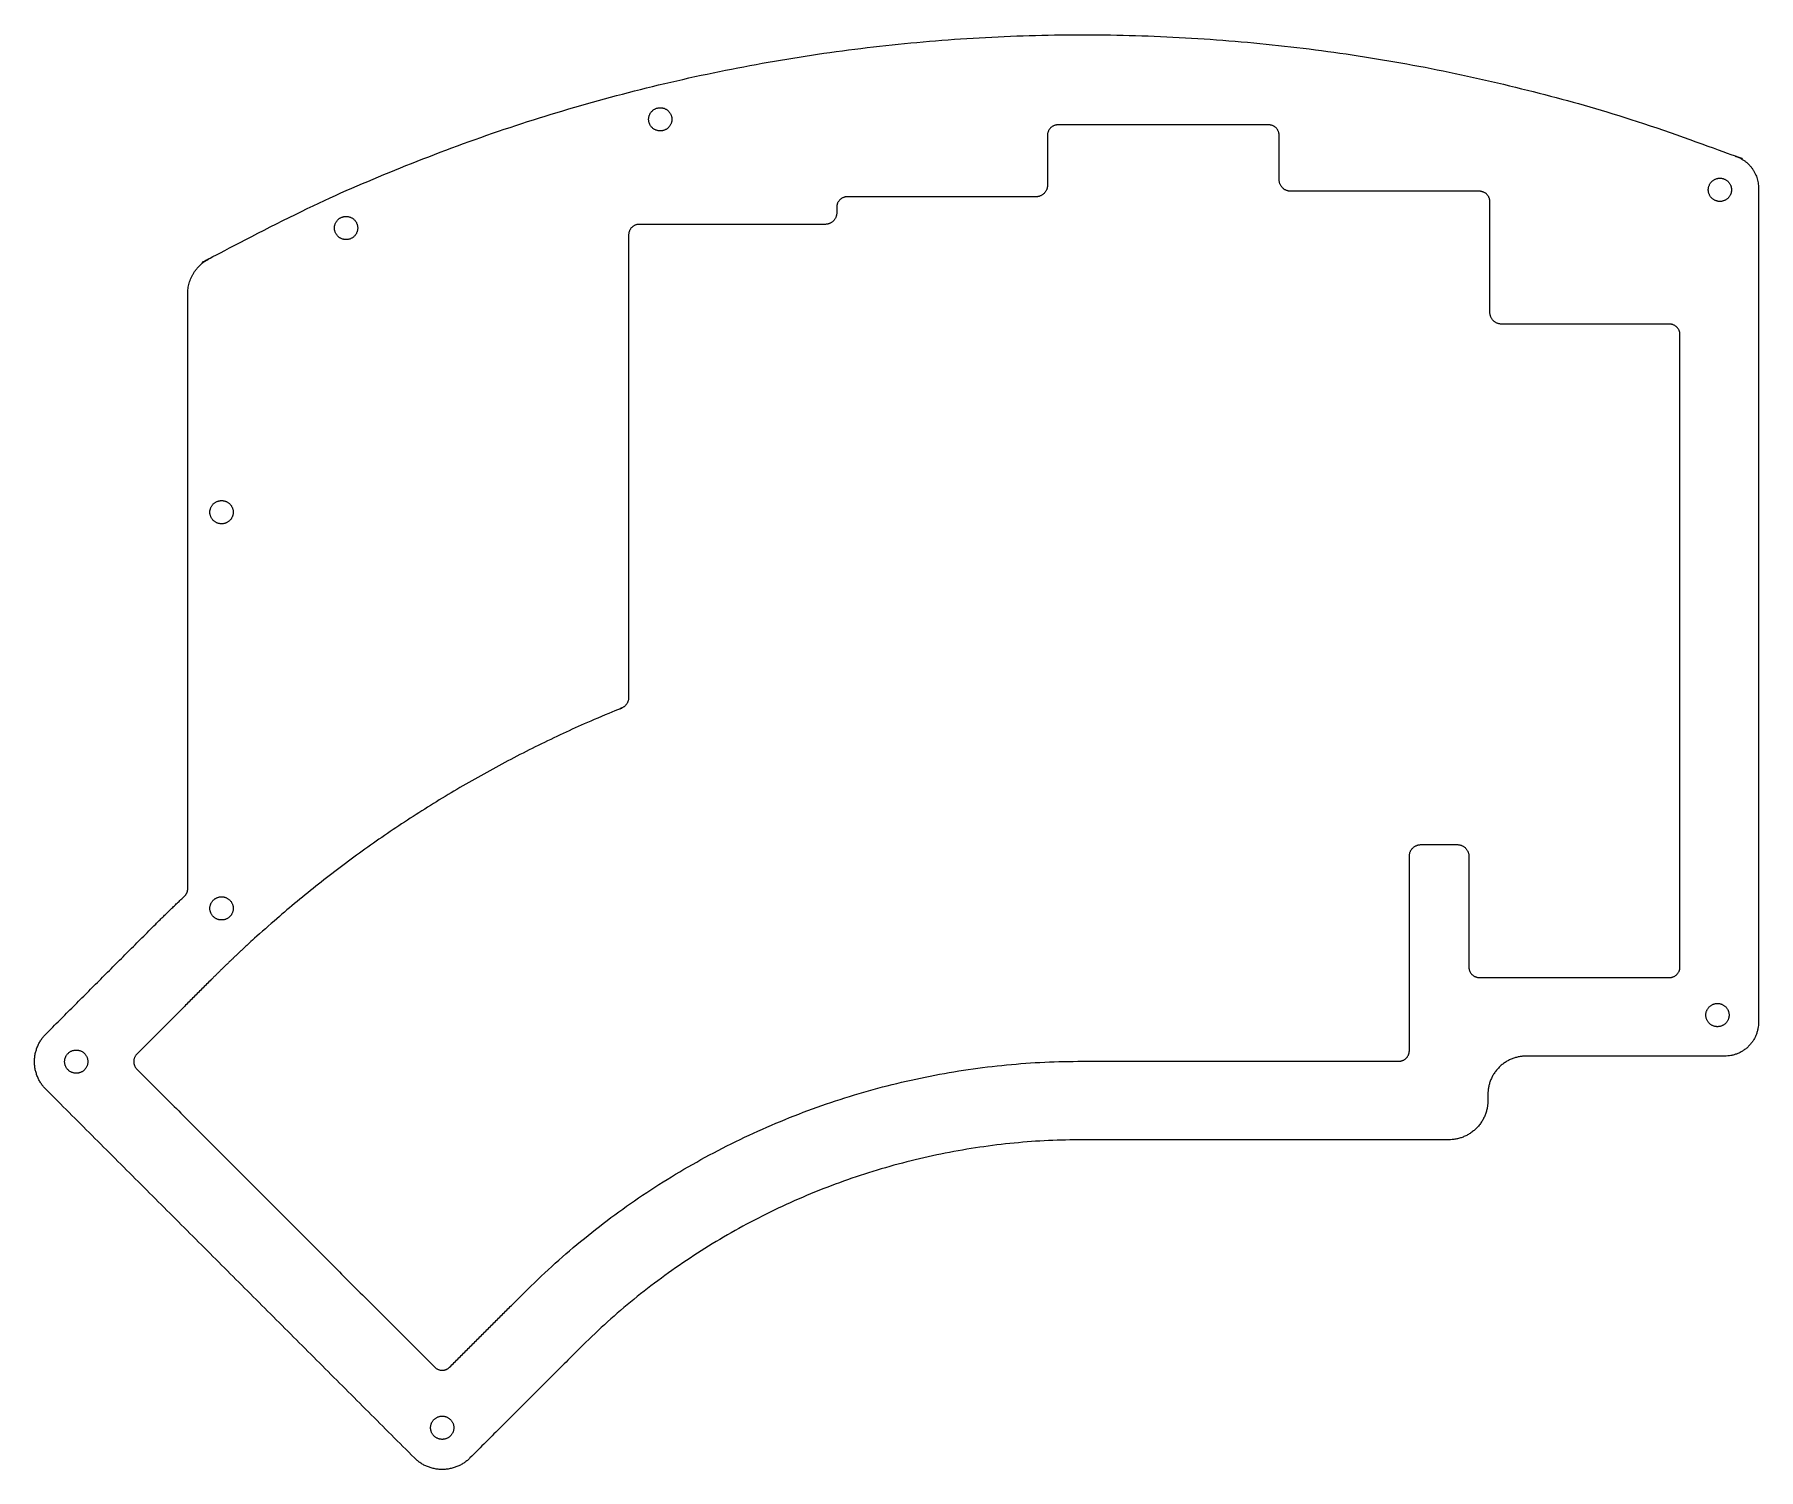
# Model space of a CAD drawing. Header units: millimetres. Extents: x -140 to 16, y -55 to 75.
import ezdxf

# ---------------------------------------------------------------- set-up
doc = ezdxf.new("R2010")
doc.units = ezdxf.units.MM
doc.header["$MEASUREMENT"] = 0
doc.layers.add('0.1mm kerf$Alt Hi Pro 2', color=18, linetype='Continuous', true_color=0x000000)

msp = doc.modelspace()

# ---------------------------------------------------------------- linework, layer by layer
at = {"layer": '0.1mm kerf$Alt Hi Pro 2'}
for points, weights, knots in [([(-126.28, 51.31), (-126.28, 53.41), (-124.43, 54.43), (-57.5, 91.2), (13.75, 63.69), (15.7, 62.94), (15.7, 60.85)], [1, 0.860681603951, 1, 0.906672629097, 1, 0.824691044579, 1], [243.340827, 243.340827, 243.340827, 247.080153, 247.080153, 390.006028, 390.006028, 393.612872, 393.612872, 393.612872]), ([(-82.52, 67.07), (-82.52, 68.12), (-83.57, 68.12), (-84.62, 68.12), (-84.62, 67.07), (-84.62, 66.02), (-83.57, 66.02), (-82.52, 66.02), (-82.52, 67.07)], [1, 0.707106781187, 1, 0.707106781187, 1, 0.707106781187, 1, 0.707106781187, 1], [0, 0, 0, 1.727876, 1.727876, 3.455752, 3.455752, 5.183628, 5.183628, 6.911504, 6.911504, 6.911504]), ([(13.26, 60.7), (13.26, 61.75), (12.21, 61.75), (11.16, 61.75), (11.16, 60.7), (11.16, 59.65), (12.21, 59.65), (13.26, 59.65), (13.26, 60.7)], [1, 0.707106781187, 1, 0.707106781187, 1, 0.707106781187, 1, 0.707106781187, 1], [0, 0, 0, 1.727876, 1.727876, 3.455752, 3.455752, 5.183628, 5.183628, 6.911504, 6.911504, 6.911504]), ([(-110.92, 57.25), (-110.92, 58.3), (-111.97, 58.3), (-113.02, 58.3), (-113.02, 57.25), (-113.02, 56.2), (-111.97, 56.2), (-110.92, 56.2), (-110.92, 57.25)], [1, 0.707106781187, 1, 0.707106781187, 1, 0.707106781187, 1, 0.707106781187, 1], [0, 0, 0, 1.727876, 1.727876, 3.455752, 3.455752, 5.183628, 5.183628, 6.911504, 6.911504, 6.911504]), ([(-122.17, 31.57), (-122.17, 32.62), (-123.22, 32.62), (-124.28, 32.62), (-124.28, 31.57), (-124.28, 30.52), (-123.22, 30.52), (-122.17, 30.52), (-122.17, 31.57)], [1, 0.707106781187, 1, 0.707106781187, 1, 0.707106781187, 1, 0.707106781187, 1], [0, 0, 0, 1.727876, 1.727876, 3.455752, 3.455752, 5.183628, 5.183628, 6.911504, 6.911504, 6.911504]), ([(-86.43, 14.83), (-86.43, 14.12), (-87.08, 13.86), (-105.7, 6.34), (-120.52, -7.19), (-122.38, -8.89), (-124.16, -10.67)], [1, 0.828943072151, 1, 0.984150614551, 1, 0.999744532467, 1], [218.776715, 218.776715, 218.776715, 219.963876, 219.963876, 259.70177, 259.70177, 264.74026, 264.74026, 264.74026]), ([(-129.18, -5.65), (-127.9, -4.37), (-126.57, -3.13), (-126.28, -2.85), (-126.28, -2.44)], [1, 0.999882890449, 1, 0.917914838016, 1], [185.149725, 185.149725, 185.149725, 188.775317, 188.775317, 189.591323, 189.591323, 189.591323]), ([(-122.17, -4.23), (-122.17, -3.18), (-123.22, -3.18), (-124.28, -3.18), (-124.28, -4.23), (-124.28, -5.28), (-123.22, -5.28), (-122.17, -5.28), (-122.17, -4.23)], [1, 0.707106781187, 1, 0.707106781187, 1, 0.707106781187, 1, 0.707106781187, 1], [0, 0, 0, 1.727876, 1.727876, 3.455752, 3.455752, 5.183628, 5.183628, 6.911504, 6.911504, 6.911504]), ([(13.04, -13.87), (13.04, -12.82), (11.99, -12.82), (10.94, -12.82), (10.94, -13.87), (10.94, -14.92), (11.99, -14.92), (13.04, -14.92), (13.04, -13.87)], [1, 0.707106781187, 1, 0.707106781187, 1, 0.707106781187, 1, 0.707106781187, 1], [0, 0, 0, 1.727876, 1.727876, 3.455752, 3.455752, 5.183628, 5.183628, 6.911504, 6.911504, 6.911504]), ([(-135.31, -18.08), (-135.31, -17.03), (-136.36, -17.03), (-137.41, -17.03), (-137.41, -18.08), (-137.41, -19.13), (-136.36, -19.13), (-135.31, -19.13), (-135.31, -18.08)], [1, 0.707106781187, 1, 0.707106781187, 1, 0.707106781187, 1, 0.707106781187, 1], [0, 0, 0, 1.727876, 1.727876, 3.455752, 3.455752, 5.183628, 5.183628, 6.911504, 6.911504, 6.911504]), ([(-102.23, -51.16), (-102.23, -50.11), (-103.28, -50.11), (-104.33, -50.11), (-104.33, -51.16), (-104.33, -52.21), (-103.28, -52.21), (-102.23, -52.21), (-102.23, -51.16)], [1, 0.707106781187, 1, 0.707106781187, 1, 0.707106781187, 1, 0.707106781187, 1], [0, 0, 0, 1.727876, 1.727876, 3.455752, 3.455752, 5.183628, 5.183628, 6.911504, 6.911504, 6.911504])]:
    msp.add_rational_spline(points, weights, degree=2, knots=knots, dxfattribs=at)
for points, weights in [([(-47.62, 66.57), (-48.57, 66.57), (-48.57, 65.62)], [1, 0.707106781187, 1]), ([(-27.63, 65.62), (-27.63, 66.57), (-28.57, 66.57)], [1, 0.707106781187, 1]), ([(-48.57, 61.12), (-48.57, 60.07), (-49.62, 60.07)], [1, 0.707106781187, 1]), ([(-26.58, 60.57), (-27.63, 60.57), (-27.63, 61.62)], [1, 0.707106781187, 1]), ([(-66.67, 60.07), (-67.62, 60.07), (-67.62, 59.13)], [1, 0.707106781187, 1]), ([(-8.58, 59.62), (-8.58, 60.57), (-9.53, 60.57)], [1, 0.707106781187, 1]), ([(-67.62, 58.62), (-67.62, 57.58), (-68.67, 57.58)], [1, 0.707106781187, 1]), ([(-85.47, 57.58), (-86.43, 57.58), (-86.43, 56.63)], [1, 0.707106781187, 1]), ([(-7.53, 48.57), (-8.58, 48.57), (-8.58, 49.62)], [1, 0.707106781187, 1]), ([(8.6, 47.62), (8.6, 48.57), (7.65, 48.57)], [1, 0.707106781187, 1]), ([(-15.86, 0.48), (-15.86, 1.53), (-14.81, 1.53)], [1, 0.707106781187, 1]), ([(-11.52, 1.53), (-10.48, 1.53), (-10.48, 0.48)], [1, 0.707106781187, 1]), ([(-10.48, -9.53), (-10.48, -10.48), (-9.53, -10.48)], [1, 0.707106781187, 1]), ([(7.65, -10.48), (8.6, -10.48), (8.6, -9.53)], [1, 0.707106781187, 1]), ([(-139.09, -20.59), (-141.61, -18.08), (-139.09, -15.57)], [1, 0.707106781187, 1]), ([(15.7, -14.53), (15.7, -17.58), (12.65, -17.58)], [1, 0.707106781187, 1]), ([(-16.81, -18.04), (-15.86, -18.04), (-15.86, -17.09)], [1, 0.707106781187, 1]), ([(-130.89, -17.41), (-131.56, -18.08), (-130.89, -18.75)], [1, 0.707106781187, 1]), ([(-95.87, -38.96), (-74.96, -18.04), (-45.39, -18.04)], [1, 0.923879532511, 1]), ([(-5.31, -17.58), (-8.76, -17.58), (-8.76, -21.03)], [1, 0.707106781187, 1]), ([(-8.76, -21.59), (-8.76, -25.14), (-12.31, -25.14)], [1, 0.707106781187, 1]), ([(-45.39, -25.14), (-72.02, -25.14), (-90.85, -43.98)], [1, 0.923879532511, 1]), ([(-103.95, -45.69), (-103.28, -46.36), (-102.61, -45.69)], [1, 0.707106781187, 1]), ([(-100.77, -53.89), (-103.28, -56.41), (-105.79, -53.89)], [1, 0.707106781187, 1])]:
    msp.add_rational_spline(points, weights, degree=2, dxfattribs=at)
for points in [[(-48.57, 65.62), (-48.57, 63.37), (-48.57, 61.12)], [(-28.57, 66.57), (-38.1, 66.57), (-47.62, 66.57)], [(-27.63, 61.62), (-27.63, 63.62), (-27.63, 65.62)], [(-49.62, 60.07), (-58.15, 60.07), (-66.67, 60.07)], [(-9.53, 60.57), (-18.05, 60.57), (-26.58, 60.57)], [(-8.58, 49.62), (-8.58, 54.62), (-8.58, 59.62)], [(-67.62, 59.13), (-67.62, 58.88), (-67.62, 58.62)], [(-86.43, 56.63), (-86.43, 35.73), (-86.43, 14.83)], [(-68.67, 57.58), (-77.07, 57.58), (-85.47, 57.58)], [(-126.28, -2.44), (-126.28, 24.44), (-126.28, 51.31)], [(7.65, 48.57), (0.06, 48.57), (-7.53, 48.57)], [(-15.86, -17.09), (-15.86, -8.31), (-15.86, 0.48)], [(-14.81, 1.53), (-13.17, 1.53), (-11.52, 1.53)], [(-10.48, 0.48), (-10.48, -4.53), (-10.48, -9.53)], [(-139.09, -15.57), (-134.14, -10.61), (-129.18, -5.65)], [(-124.16, -10.67), (-127.52, -14.04), (-130.89, -17.41)], [(-9.53, -10.48), (-0.94, -10.48), (7.65, -10.48)], [(-45.39, -18.04), (-31.1, -18.04), (-16.81, -18.04)], [(12.65, -17.58), (3.67, -17.58), (-5.31, -17.58)], [(-130.89, -18.75), (-117.42, -32.22), (-103.95, -45.69)], [(-105.79, -53.89), (-122.44, -37.24), (-139.09, -20.59)], [(-8.76, -21.03), (-8.76, -21.31), (-8.76, -21.59)], [(-12.31, -25.14), (-28.85, -25.14), (-45.39, -25.14)], [(-102.61, -45.69), (-99.24, -42.32), (-95.87, -38.96)], [(-90.85, -43.98), (-95.81, -48.94), (-100.77, -53.89)]]:
    msp.add_open_spline(points, degree=2, dxfattribs=at)
for points, knots in [([(15.7, 60.85), (15.7, 43.52), (15.7, 26.2), (15.7, 5.84), (15.7, -14.53)], [-94.219782, -94.219782, -94.219782, -59.574546, -59.574546, -18.849556, -18.849556, -18.849556]), ([(8.6, -9.53), (8.6, 8.34), (8.6, 26.2), (8.6, 36.91), (8.6, 47.62)], [0, 0, 0, 35.725, 35.725, 57.15001, 57.15001, 57.15001])]:
    msp.add_open_spline(points, degree=2, knots=knots, dxfattribs=at)

doc.saveas('drawing.dxf')
